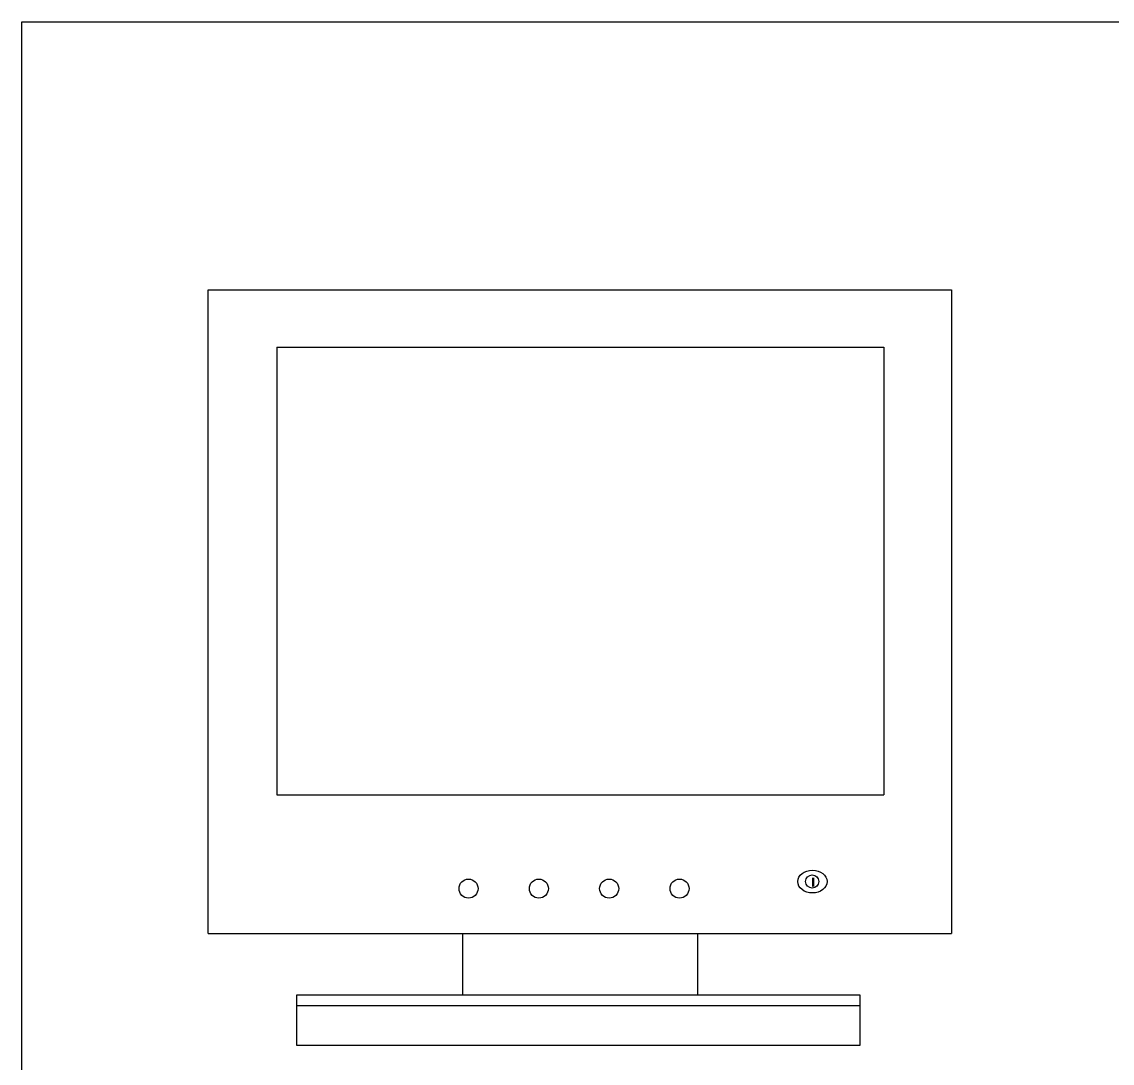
# Model space of a CAD drawing. Header units: millimetres. Extents: x 29838256 to 30236675, y -914750 to -833241.
# Drawn here: x 29838256 to 29844590, y -866072 to -860019 of the extents above; entities that cross this region are included whole.
import ezdxf

# ---------------------------------------------------------------- set-up
doc = ezdxf.new("R2010")
doc.units = ezdxf.units.MM
doc.header["$LTSCALE"] = 600
doc.header["$MEASUREMENT"] = 0
doc.layers.add('PARKING', color=7, linetype='CONTINUOUS')
doc.layers.add('주차관제', color=2, linetype='CONTINUOUS')

# ---------------------------------------------------------------- blocks, each defined once
blk = doc.blocks.new('a4q345')
at = {"layer": '주차관제'}
blk.add_lwpolyline([(1611711.4, -29134), (1629092.5, -29134), (1629092.5, -44652.8), (1611711.4, -44652.8)], close=True, dxfattribs=at)

msp = doc.modelspace()

# ---------------------------------------------------------------- linework, layer by layer
at = {"layer": 'PARKING', "color": 7}
for p, q in [((29839338.6, -861578), (29843657, -861578)), ((29839338.6, -865318.3), (29839338.6, -861578)), ((29843657, -861578), (29843657, -865318.3)), ((29839737.6, -861909.9), (29843262.7, -861909.9)), ((29839737.6, -861909.9), (29839737.6, -864511.4)), ((29843262.7, -861909.9), (29843262.7, -864511.4)), ((29839737.6, -864511.4), (29843262.7, -864511.4)), ((29842848.9, -864993.9), (29842848.9, -865042.3)), ((29842854.5, -864993.9), (29842854.5, -865045.1)), ((29842848.9, -865042.3), (29842851.7, -865042.3)), ((29839338.6, -865318.3), (29843657, -865318.3)), ((29840815.1, -865318.3), (29840815.1, -865676.9)), ((29842180.5, -865318.3), (29842180.5, -865676.9)), ((29843126.1, -865676.9), (29839852.3, -865676.9)), ((29839852.3, -865676.9), (29839852.3, -865966.6)), ((29843126.1, -865966.6), (29843126.1, -865676.9)), ((29839852.3, -865737.1), (29843126.1, -865737.1)), ((29839852.3, -865966.6), (29843126.1, -865966.6))]:
    msp.add_line(p, q, dxfattribs=at)
for centre, radius in [((29840850.9, -865057.2), 55.3), ((29841259.4, -865057.2), 55.3), ((29841667.9, -865057.2), 55.3), ((29842076.5, -865057.2), 55.3), ((29842847.5, -865015.4), 38.3)]:
    msp.add_circle(centre, radius, dxfattribs=at)
msp.add_ellipse((29842848.5, -865016.2), major_axis=(-84.9, 0), ratio=0.780666, dxfattribs=at)

# ---------------------------------------------------------------- block references
at = {"layer": '주차관제', "xscale": 0.6611122789749978, "yscale": 0.6611122789749978, "zscale": 0.6611122789749978}
msp.add_blockref('a4q345', (28772733.7, -840758.6), dxfattribs=at)

doc.saveas('drawing.dxf')
